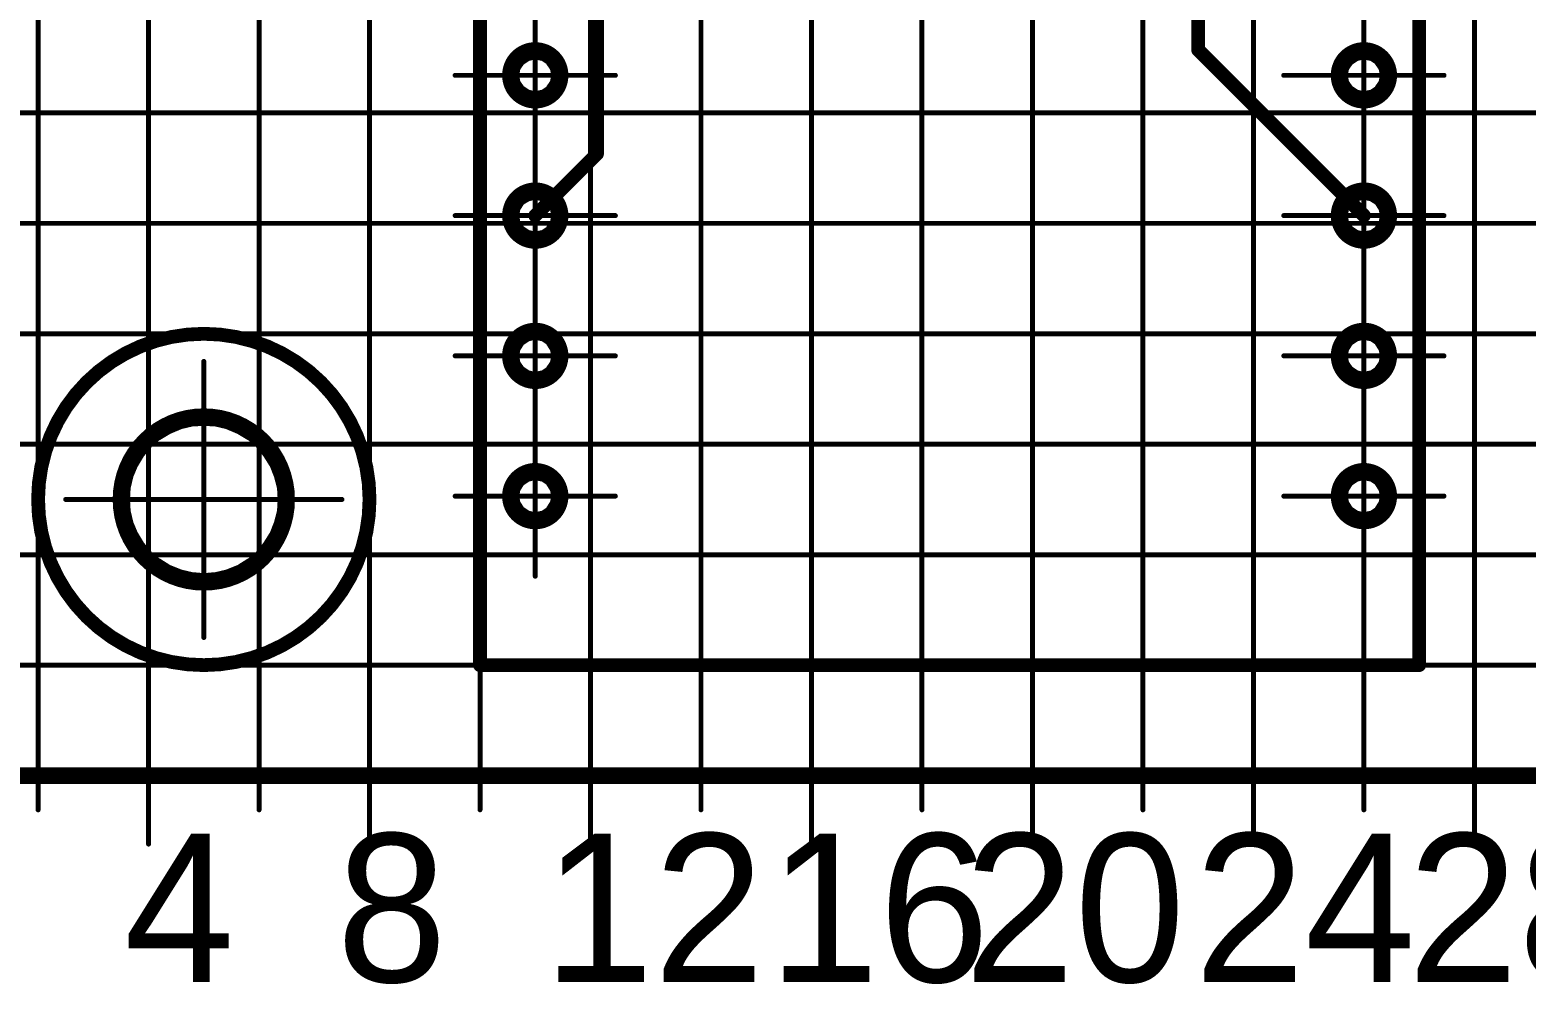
# Model space of a CAD drawing. Header units: millimetres. Extents: x 0 to 841, y 0 to 2540.
# Drawn here: x 76.7 to 130.9, y 2243.4 to 2278 of the extents above; entities that cross this region are included whole.
import ezdxf

# ---------------------------------------------------------------- set-up
doc = ezdxf.new("R2010")
doc.units = ezdxf.units.MM
for name, color, linetype in [('Mechanical11', 56, 'Continuous'), ('Mechanical12', 56, 'Continuous'), ('Mechanical7', 56, 'Continuous'), ('Mechanical9', 56, 'Continuous')]:
    doc.layers.add(name, color=color, linetype=linetype)

# ---------------------------------------------------------------- blocks, each defined once
blk = doc.blocks.new('BOASVIEW______T___O_______2_1_33_1_B_1')
at = {"layer": 'Mechanical12'}
for points, const_width in [([(20, 4), (20, 72)], 0.5), ([(54, 4), (54, 72)], 0.5), ([(20, 4), (54, 4)], 0.5), ([(0, 0), (320, 0)], 0.6), ([(0, 0), (320, 0)], 0.6), ([(0, 0), (10, 0)], 0.5), ([(10, 0), (320, 0)], 0.5)]:
    blk.add_lwpolyline(points, dxfattribs=dict(at, const_width=const_width))
for points, const_width in [([(22.9, 25.36, 1), (21.1, 25.36, 1)], 0.6), ([(52.9, 25.36, 1), (51.1, 25.36, 1)], 0.6), ([(20.95, 25.36, 1), (21.25, 25.36, 1)], 0.3), ([(22.75, 25.36, 1), (23.05, 25.36, 1)], 0.3), ([(50.95, 25.36, 1), (51.25, 25.36, 1)], 0.3), ([(52.75, 25.36, 1), (53.05, 25.36, 1)], 0.3), ([(22.9, 20.28, 1), (21.1, 20.28, 1)], 0.6), ([(52.9, 20.28, 1), (51.1, 20.28, 1)], 0.6), ([(20.95, 20.28, 1), (21.25, 20.28, 1)], 0.3), ([(22.75, 20.28, 1), (23.05, 20.28, 1)], 0.3), ([(50.95, 20.28, 1), (51.25, 20.28, 1)], 0.3), ([(52.75, 20.28, 1), (53.05, 20.28, 1)], 0.3), ([(22.9, 15.2, 1), (21.1, 15.2, 1)], 0.6), ([(52.9, 15.2, 1), (51.1, 15.2, 1)], 0.6), ([(16, 10, 1), (4, 10, 1)], 0.5), ([(20.95, 15.2, 1), (21.25, 15.2, 1)], 0.3), ([(22.75, 15.2, 1), (23.05, 15.2, 1)], 0.3), ([(50.95, 15.2, 1), (51.25, 15.2, 1)], 0.3), ([(52.75, 15.2, 1), (53.05, 15.2, 1)], 0.3), ([(13, 10, 1), (7, 10, 1)], 0.6), ([(22.9, 10.12, 1), (21.1, 10.12, 1)], 0.6), ([(52.9, 10.12, 1), (51.1, 10.12, 1)], 0.6), ([(6.85, 10, 1), (7.15, 10, 1)], 0.3), ([(12.85, 10, 1), (13.15, 10, 1)], 0.3), ([(20.95, 10.12, 1), (21.25, 10.12, 1)], 0.3), ([(22.75, 10.12, 1), (23.05, 10.12, 1)], 0.3), ([(50.95, 10.12, 1), (51.25, 10.12, 1)], 0.3), ([(52.75, 10.12, 1), (53.05, 10.12, 1)], 0.3), ([(3.875, 10, 1), (4.125, 10, 1)], 0.25), ([(15.875, 10, 1), (16.125, 10, 1)], 0.25), ([(19.875, 4, 1), (20.125, 4, 1)], 0.25), ([(19.875, 4, 1), (20.125, 4, 1)], 0.25), ([(53.875, 4, 1), (54.125, 4, 1)], 0.25), ([(53.875, 4, 1), (54.125, 4, 1)], 0.25), ([(9.875, 0, 1), (10.125, 0, 1)], 0.25), ([(9.875, 0, 1), (10.125, 0, 1)], 0.25)]:
    blk.add_lwpolyline(points, format="xyb", close=True, dxfattribs=dict(at, const_width=const_width))
at = {"layer": 'Mechanical7', "const_width": 0.18}
for points in [[(22, 22.46), (22, 28.26)], [(52, 22.46), (52, 28.26)], [(19.1, 25.36), (24.9, 25.36)], [(49.1, 25.36), (54.9, 25.36)], [(22, 17.38), (22, 23.18)], [(52, 17.38), (52, 23.18)], [(19.1, 20.28), (24.9, 20.28)], [(49.1, 20.28), (54.9, 20.28)], [(22, 12.3), (22, 18.1)], [(52, 12.3), (52, 18.1)], [(19.1, 15.2), (24.9, 15.2)], [(49.1, 15.2), (54.9, 15.2)], [(10, 5), (10, 15)], [(22, 7.22), (22, 13.02)], [(52, 7.22), (52, 13.02)], [(5, 10), (15, 10)], [(19.1, 10.12), (24.9, 10.12)], [(49.1, 10.12), (54.9, 10.12)]]:
    blk.add_lwpolyline(points, dxfattribs=at)
at = {"layer": 'Mechanical7', "const_width": 0.09}
for points in [[(19.055, 25.36, 1), (19.145, 25.36, 1)], [(24.855, 25.36, 1), (24.945, 25.36, 1)], [(49.055, 25.36, 1), (49.145, 25.36, 1)], [(54.855, 25.36, 1), (54.945, 25.36, 1)], [(21.955, 23.18, 1), (22.045, 23.18, 1)], [(51.955, 23.18, 1), (52.045, 23.18, 1)], [(21.955, 22.46, 1), (22.045, 22.46, 1)], [(51.955, 22.46, 1), (52.045, 22.46, 1)], [(19.055, 20.28, 1), (19.145, 20.28, 1)], [(24.855, 20.28, 1), (24.945, 20.28, 1)], [(49.055, 20.28, 1), (49.145, 20.28, 1)], [(54.855, 20.28, 1), (54.945, 20.28, 1)], [(21.955, 18.1, 1), (22.045, 18.1, 1)], [(51.955, 18.1, 1), (52.045, 18.1, 1)], [(21.955, 17.38, 1), (22.045, 17.38, 1)], [(51.955, 17.38, 1), (52.045, 17.38, 1)], [(19.055, 15.2, 1), (19.145, 15.2, 1)], [(24.855, 15.2, 1), (24.945, 15.2, 1)], [(49.055, 15.2, 1), (49.145, 15.2, 1)], [(54.855, 15.2, 1), (54.945, 15.2, 1)], [(9.955, 15, 1), (10.045, 15, 1)], [(21.955, 13.02, 1), (22.045, 13.02, 1)], [(51.955, 13.02, 1), (52.045, 13.02, 1)], [(21.955, 12.3, 1), (22.045, 12.3, 1)], [(51.955, 12.3, 1), (52.045, 12.3, 1)], [(4.955, 10, 1), (5.045, 10, 1)], [(14.955, 10, 1), (15.045, 10, 1)], [(19.055, 10.12, 1), (19.145, 10.12, 1)], [(24.855, 10.12, 1), (24.945, 10.12, 1)], [(49.055, 10.12, 1), (49.145, 10.12, 1)], [(54.855, 10.12, 1), (54.945, 10.12, 1)], [(21.955, 7.22, 1), (22.045, 7.22, 1)], [(51.955, 7.22, 1), (52.045, 7.22, 1)], [(9.955, 5, 1), (10.045, 5, 1)]]:
    blk.add_lwpolyline(points, format="xyb", close=True, dxfattribs=at)
blk = doc.blocks.new('BOASVIEW______T___L_____2_1_1_1_B_4')
at = {"layer": 'Mechanical11'}
for p, q in [((22, 25.36), (22, 25.972)), ((22, 25.972), (22.234, 25.925)), ((22.234, 25.925), (22.433, 25.793)), ((22.433, 25.793), (22.565, 25.594)), ((22.565, 25.594), (22.612, 25.36)), ((52, 25.36), (52, 25.972)), ((52, 25.972), (52.234, 25.925)), ((52.234, 25.925), (52.433, 25.793)), ((52.433, 25.793), (52.565, 25.594)), ((52.565, 25.594), (52.612, 25.36)), ((22, 25.36), (22.612, 25.36)), ((22, 24.748), (22, 25.36)), ((22.612, 25.36), (22, 25.36)), ((22.433, 24.927), (22.234, 24.795)), ((22.565, 25.126), (22.433, 24.927)), ((22.612, 25.36), (22.565, 25.126)), ((52, 25.36), (52.612, 25.36)), ((52, 24.748), (52, 25.36)), ((52.612, 25.36), (52, 25.36)), ((52.433, 24.927), (52.234, 24.795)), ((52.565, 25.126), (52.433, 24.927)), ((52.612, 25.36), (52.565, 25.126)), ((22.234, 24.795), (22, 24.748)), ((52.234, 24.795), (52, 24.748)), ((22, 20.28), (22, 20.892)), ((22, 20.892), (22.234, 20.845)), ((22.234, 20.845), (22.433, 20.713)), ((22.433, 20.713), (22.565, 20.514)), ((52, 20.28), (52, 20.892)), ((52, 20.892), (52.234, 20.845)), ((52.234, 20.845), (52.433, 20.713)), ((52.433, 20.713), (52.565, 20.514)), ((22, 20.28), (22.612, 20.28)), ((22, 19.668), (22, 20.28)), ((22.612, 20.28), (22, 20.28)), ((22.565, 20.046), (22.433, 19.847)), ((22.565, 20.514), (22.612, 20.28)), ((22.612, 20.28), (22.565, 20.046)), ((52, 20.28), (52.612, 20.28)), ((52, 19.668), (52, 20.28)), ((52.612, 20.28), (52, 20.28)), ((52.565, 20.046), (52.433, 19.847)), ((52.565, 20.514), (52.612, 20.28)), ((52.612, 20.28), (52.565, 20.046)), ((22.234, 19.715), (22, 19.668)), ((22.433, 19.847), (22.234, 19.715)), ((52.234, 19.715), (52, 19.668)), ((52.433, 19.847), (52.234, 19.715)), ((22, 15.2), (22, 15.812)), ((22, 15.812), (22.234, 15.765)), ((22.234, 15.765), (22.433, 15.633)), ((52, 15.2), (52, 15.812)), ((52, 15.812), (52.234, 15.765)), ((52.234, 15.765), (52.433, 15.633)), ((22, 15.2), (22.612, 15.2)), ((22, 14.588), (22, 15.2)), ((22.612, 15.2), (22, 15.2)), ((22.433, 15.633), (22.565, 15.434)), ((22.565, 15.434), (22.612, 15.2)), ((22.612, 15.2), (22.565, 14.966)), ((52, 15.2), (52.612, 15.2)), ((52, 14.588), (52, 15.2)), ((52.612, 15.2), (52, 15.2)), ((52.433, 15.633), (52.565, 15.434)), ((52.565, 15.434), (52.612, 15.2)), ((52.612, 15.2), (52.565, 14.966)), ((22.234, 14.635), (22, 14.588)), ((22.433, 14.767), (22.234, 14.635)), ((22.565, 14.966), (22.433, 14.767)), ((52.234, 14.635), (52, 14.588)), ((52.433, 14.767), (52.234, 14.635)), ((52.565, 14.966), (52.433, 14.767)), ((10, 10), (10, 12.708)), ((10, 12.708), (10.424, 12.675)), ((10.424, 12.675), (10.837, 12.576)), ((10.837, 12.576), (11.23, 12.413)), ((11.23, 12.413), (11.592, 12.191)), ((11.592, 12.191), (11.915, 11.915)), ((11.915, 11.915), (12.191, 11.592)), ((12.191, 11.592), (12.413, 11.23)), ((12.413, 11.23), (12.576, 10.837)), ((12.576, 10.837), (12.675, 10.424)), ((12.675, 10.424), (12.708, 10)), ((22, 10.12), (22, 10.732)), ((22, 10.732), (22.234, 10.685)), ((22.234, 10.685), (22.433, 10.553)), ((22.433, 10.553), (22.565, 10.354)), ((22.565, 10.354), (22.612, 10.12)), ((52, 10.12), (52, 10.732)), ((52, 10.732), (52.234, 10.685)), ((52.234, 10.685), (52.433, 10.553)), ((52.433, 10.553), (52.565, 10.354)), ((52.565, 10.354), (52.612, 10.12)), ((12.708, 10), (10, 10)), ((22, 10.12), (22.612, 10.12)), ((22, 9.508), (22, 10.12)), ((22.612, 10.12), (22, 10.12)), ((22.565, 9.886), (22.433, 9.687)), ((22.612, 10.12), (22.565, 9.886)), ((52, 10.12), (52.612, 10.12)), ((52, 9.508), (52, 10.12)), ((52.612, 10.12), (52, 10.12)), ((52.565, 9.886), (52.433, 9.687)), ((52.612, 10.12), (52.565, 9.886)), ((22.234, 9.555), (22, 9.508)), ((22.433, 9.687), (22.234, 9.555)), ((52.234, 9.555), (52, 9.508)), ((52.433, 9.687), (52.234, 9.555))]:
    blk.add_line(p, q, dxfattribs=at)
at = {"layer": 'Mechanical12'}
for p, q in [((21.388, 25.36), (21.435, 25.594)), ((21.435, 25.594), (21.567, 25.793)), ((21.567, 25.793), (21.766, 25.925)), ((21.766, 25.925), (22, 25.972)), ((22, 25.972), (22, 25.36)), ((51.388, 25.36), (51.435, 25.594)), ((51.435, 25.594), (51.567, 25.793)), ((51.567, 25.793), (51.766, 25.925)), ((51.766, 25.925), (52, 25.972)), ((52, 25.972), (52, 25.36)), ((21.388, 25.36), (22, 25.36)), ((21.435, 25.126), (21.388, 25.36)), ((22, 25.36), (21.388, 25.36)), ((21.567, 24.927), (21.435, 25.126)), ((21.766, 24.795), (21.567, 24.927)), ((22, 25.36), (22, 24.748)), ((51.388, 25.36), (52, 25.36)), ((51.435, 25.126), (51.388, 25.36)), ((52, 25.36), (51.388, 25.36)), ((51.567, 24.927), (51.435, 25.126)), ((51.766, 24.795), (51.567, 24.927)), ((52, 25.36), (52, 24.748)), ((22, 24.748), (21.766, 24.795)), ((52, 24.748), (51.766, 24.795)), ((21.435, 20.514), (21.567, 20.713)), ((21.567, 20.713), (21.766, 20.845)), ((21.766, 20.845), (22, 20.892)), ((22, 20.892), (22, 20.28)), ((51.435, 20.514), (51.567, 20.713)), ((51.567, 20.713), (51.766, 20.845)), ((51.766, 20.845), (52, 20.892)), ((52, 20.892), (52, 20.28)), ((21.388, 20.28), (21.435, 20.514)), ((21.388, 20.28), (22, 20.28)), ((21.435, 20.046), (21.388, 20.28)), ((22, 20.28), (21.388, 20.28)), ((21.567, 19.847), (21.435, 20.046)), ((22, 20.28), (22, 19.668)), ((51.388, 20.28), (51.435, 20.514)), ((51.388, 20.28), (52, 20.28)), ((51.435, 20.046), (51.388, 20.28)), ((52, 20.28), (51.388, 20.28)), ((51.567, 19.847), (51.435, 20.046)), ((52, 20.28), (52, 19.668)), ((21.766, 19.715), (21.567, 19.847)), ((22, 19.668), (21.766, 19.715)), ((51.766, 19.715), (51.567, 19.847)), ((52, 19.668), (51.766, 19.715)), ((21.567, 15.633), (21.766, 15.765)), ((21.766, 15.765), (22, 15.812)), ((22, 15.812), (22, 15.2)), ((51.567, 15.633), (51.766, 15.765)), ((51.766, 15.765), (52, 15.812)), ((52, 15.812), (52, 15.2)), ((21.388, 15.2), (21.435, 15.434)), ((21.388, 15.2), (22, 15.2)), ((21.435, 14.966), (21.388, 15.2)), ((22, 15.2), (21.388, 15.2)), ((21.435, 15.434), (21.567, 15.633)), ((22, 15.2), (22, 14.588)), ((51.388, 15.2), (51.435, 15.434)), ((51.388, 15.2), (52, 15.2)), ((51.435, 14.966), (51.388, 15.2)), ((52, 15.2), (51.388, 15.2)), ((51.435, 15.434), (51.567, 15.633)), ((52, 15.2), (52, 14.588)), ((21.567, 14.767), (21.435, 14.966)), ((21.766, 14.635), (21.567, 14.767)), ((22, 14.588), (21.766, 14.635)), ((51.567, 14.767), (51.435, 14.966)), ((51.766, 14.635), (51.567, 14.767)), ((52, 14.588), (51.766, 14.635)), ((8.77, 12.413), (9.163, 12.576)), ((9.163, 12.576), (9.576, 12.675)), ((9.576, 12.675), (10, 12.708)), ((10, 12.708), (10, 10)), ((8.085, 11.915), (8.408, 12.191)), ((8.408, 12.191), (8.77, 12.413)), ((7.587, 11.23), (7.809, 11.592)), ((7.809, 11.592), (8.085, 11.915)), ((7.325, 10.424), (7.424, 10.837)), ((7.424, 10.837), (7.587, 11.23)), ((7.292, 10), (7.325, 10.424)), ((21.388, 10.12), (21.435, 10.354)), ((21.435, 10.354), (21.567, 10.553)), ((21.567, 10.553), (21.766, 10.685)), ((21.766, 10.685), (22, 10.732)), ((22, 10.732), (22, 10.12)), ((51.388, 10.12), (51.435, 10.354)), ((51.435, 10.354), (51.567, 10.553)), ((51.567, 10.553), (51.766, 10.685)), ((51.766, 10.685), (52, 10.732)), ((52, 10.732), (52, 10.12)), ((7.292, 10), (10, 10)), ((7.325, 9.576), (7.292, 10)), ((10, 10), (7.292, 10)), ((10, 7.292), (10, 10)), ((10, 10), (12.708, 10)), ((10, 10), (10, 7.292)), ((12.708, 10), (12.675, 9.576)), ((21.388, 10.12), (22, 10.12)), ((21.435, 9.886), (21.388, 10.12)), ((22, 10.12), (21.388, 10.12)), ((21.567, 9.687), (21.435, 9.886)), ((22, 10.12), (22, 9.508)), ((51.388, 10.12), (52, 10.12)), ((51.435, 9.886), (51.388, 10.12)), ((52, 10.12), (51.388, 10.12)), ((51.567, 9.687), (51.435, 9.886)), ((52, 10.12), (52, 9.508)), ((7.424, 9.163), (7.325, 9.576)), ((12.675, 9.576), (12.576, 9.163)), ((21.766, 9.555), (21.567, 9.687)), ((22, 9.508), (21.766, 9.555)), ((51.766, 9.555), (51.567, 9.687)), ((52, 9.508), (51.766, 9.555)), ((7.587, 8.77), (7.424, 9.163)), ((7.809, 8.408), (7.587, 8.77)), ((12.413, 8.77), (12.191, 8.408)), ((12.576, 9.163), (12.413, 8.77)), ((8.085, 8.085), (7.809, 8.408)), ((12.191, 8.408), (11.915, 8.085)), ((8.408, 7.809), (8.085, 8.085)), ((8.77, 7.587), (8.408, 7.809)), ((9.163, 7.424), (8.77, 7.587)), ((11.23, 7.587), (10.837, 7.424)), ((11.592, 7.809), (11.23, 7.587)), ((11.915, 8.085), (11.592, 7.809)), ((9.576, 7.325), (9.163, 7.424)), ((10, 7.292), (9.576, 7.325)), ((10.424, 7.325), (10, 7.292)), ((10.837, 7.424), (10.424, 7.325))]:
    blk.add_line(p, q, dxfattribs=at)
for points, const_width in [([(24.234, 22.514), (24.234, 88.366)], 0.5), ([(46, 26.28), (46, 85.52)], 0.5), ([(46, 26.28), (52, 20.28)], 0.5), ([(22, 20.28), (24.234, 22.514)], 0.5), ([(0, 0), (320, 0)], 0.6), ([(0, 0), (320, 0)], 0.6)]:
    blk.add_lwpolyline(points, dxfattribs=dict(at, const_width=const_width))
for points, const_width in [([(22.9, 25.36, 1), (21.1, 25.36, 1)], 0.6), ([(52.9, 25.36, 1), (51.1, 25.36, 1)], 0.6), ([(45.875, 26.28, 1), (46.125, 26.28, 1)], 0.25), ([(45.875, 26.28, 1), (46.125, 26.28, 1)], 0.25), ([(20.95, 25.36, 1), (21.25, 25.36, 1)], 0.3), ([(22.75, 25.36, 1), (23.05, 25.36, 1)], 0.3), ([(50.95, 25.36, 1), (51.25, 25.36, 1)], 0.3), ([(52.75, 25.36, 1), (53.05, 25.36, 1)], 0.3), ([(24.109, 22.514, 1), (24.359, 22.514, 1)], 0.25), ([(24.109, 22.514, 1), (24.359, 22.514, 1)], 0.25), ([(22.9, 20.28, 1), (21.1, 20.28, 1)], 0.6), ([(52.9, 20.28, 1), (51.1, 20.28, 1)], 0.6), ([(20.95, 20.28, 1), (21.25, 20.28, 1)], 0.3), ([(21.875, 20.28, 1), (22.125, 20.28, 1)], 0.25), ([(22.75, 20.28, 1), (23.05, 20.28, 1)], 0.3), ([(50.95, 20.28, 1), (51.25, 20.28, 1)], 0.3), ([(51.875, 20.28, 1), (52.125, 20.28, 1)], 0.25), ([(52.75, 20.28, 1), (53.05, 20.28, 1)], 0.3), ([(22.9, 15.2, 1), (21.1, 15.2, 1)], 0.6), ([(52.9, 15.2, 1), (51.1, 15.2, 1)], 0.6), ([(20.95, 15.2, 1), (21.25, 15.2, 1)], 0.3), ([(22.75, 15.2, 1), (23.05, 15.2, 1)], 0.3), ([(50.95, 15.2, 1), (51.25, 15.2, 1)], 0.3), ([(52.75, 15.2, 1), (53.05, 15.2, 1)], 0.3), ([(13, 10, 1), (7, 10, 1)], 0.6), ([(22.9, 10.12, 1), (21.1, 10.12, 1)], 0.6), ([(52.9, 10.12, 1), (51.1, 10.12, 1)], 0.6), ([(6.85, 10, 1), (7.15, 10, 1)], 0.3), ([(12.85, 10, 1), (13.15, 10, 1)], 0.3), ([(20.95, 10.12, 1), (21.25, 10.12, 1)], 0.3), ([(22.75, 10.12, 1), (23.05, 10.12, 1)], 0.3), ([(50.95, 10.12, 1), (51.25, 10.12, 1)], 0.3), ([(52.75, 10.12, 1), (53.05, 10.12, 1)], 0.3)]:
    blk.add_lwpolyline(points, format="xyb", close=True, dxfattribs=dict(at, const_width=const_width))
at = {"layer": 'Mechanical7', "const_width": 0.18}
for points in [[(22, 22.76), (22, 27.96)], [(52, 22.76), (52, 27.96)], [(19.4, 25.36), (24.6, 25.36)], [(49.4, 25.36), (54.6, 25.36)], [(22, 17.68), (22, 22.88)], [(52, 17.68), (52, 22.88)], [(19.4, 20.28), (24.6, 20.28)], [(49.4, 20.28), (54.6, 20.28)], [(22, 12.6), (22, 17.8)], [(52, 12.6), (52, 17.8)], [(19.4, 15.2), (24.6, 15.2)], [(49.4, 15.2), (54.6, 15.2)], [(10, 5.3), (10, 14.7)], [(22, 7.52), (22, 12.72)], [(52, 7.52), (52, 12.72)], [(5.3, 10), (14.7, 10)], [(19.4, 10.12), (24.6, 10.12)], [(49.4, 10.12), (54.6, 10.12)]]:
    blk.add_lwpolyline(points, dxfattribs=at)
at = {"layer": 'Mechanical7', "const_width": 0.09}
for points in [[(19.355, 25.36, 1), (19.445, 25.36, 1)], [(24.555, 25.36, 1), (24.645, 25.36, 1)], [(49.355, 25.36, 1), (49.445, 25.36, 1)], [(54.555, 25.36, 1), (54.645, 25.36, 1)], [(21.955, 22.88, 1), (22.045, 22.88, 1)], [(21.955, 22.76, 1), (22.045, 22.76, 1)], [(51.955, 22.88, 1), (52.045, 22.88, 1)], [(51.955, 22.76, 1), (52.045, 22.76, 1)], [(19.355, 20.28, 1), (19.445, 20.28, 1)], [(24.555, 20.28, 1), (24.645, 20.28, 1)], [(49.355, 20.28, 1), (49.445, 20.28, 1)], [(54.555, 20.28, 1), (54.645, 20.28, 1)], [(21.955, 17.8, 1), (22.045, 17.8, 1)], [(51.955, 17.8, 1), (52.045, 17.8, 1)], [(21.955, 17.68, 1), (22.045, 17.68, 1)], [(51.955, 17.68, 1), (52.045, 17.68, 1)], [(19.355, 15.2, 1), (19.445, 15.2, 1)], [(24.555, 15.2, 1), (24.645, 15.2, 1)], [(49.355, 15.2, 1), (49.445, 15.2, 1)], [(54.555, 15.2, 1), (54.645, 15.2, 1)], [(9.955, 14.7, 1), (10.045, 14.7, 1)], [(21.955, 12.72, 1), (22.045, 12.72, 1)], [(21.955, 12.6, 1), (22.045, 12.6, 1)], [(51.955, 12.72, 1), (52.045, 12.72, 1)], [(51.955, 12.6, 1), (52.045, 12.6, 1)], [(5.255, 10, 1), (5.345, 10, 1)], [(14.655, 10, 1), (14.745, 10, 1)], [(19.355, 10.12, 1), (19.445, 10.12, 1)], [(24.555, 10.12, 1), (24.645, 10.12, 1)], [(49.355, 10.12, 1), (49.445, 10.12, 1)], [(54.555, 10.12, 1), (54.645, 10.12, 1)], [(21.955, 7.52, 1), (22.045, 7.52, 1)], [(51.955, 7.52, 1), (52.045, 7.52, 1)], [(9.955, 5.3, 1), (10.045, 5.3, 1)]]:
    blk.add_lwpolyline(points, format="xyb", close=True, dxfattribs=at)
at = {"layer": 'Mechanical9', "const_width": 0.18}
for points in [[(4, 0), (4, 210)], [(8, 0), (8, 210)], [(12, 0), (12, 210)], [(16, 0), (16, 210)], [(20, 0), (20, 210)], [(24, 0), (24, 210)], [(28, 0), (28, 210)], [(32, 0), (32, 210)], [(36, 0), (36, 210)], [(40, 0), (40, 210)], [(44, 0), (44, 210)], [(48, 0), (48, 210)], [(52, 0), (52, 210)], [(56, 0), (56, 210)], [(0, 24), (320, 24)], [(0, 20), (320, 20)], [(0, 16), (320, 16)], [(0, 12), (320, 12)], [(0, 8), (320, 8)], [(0, 4), (320, 4)], [(0, 0), (320, 0)], [(4, -1.24), (4, 0)], [(8, -1.24), (8, 0)], [(8, -2.48), (8, 0)], [(12, -1.24), (12, 0)], [(16, -1.24), (16, 0)], [(16, -2.48), (16, 0)], [(20, -1.24), (20, 0)], [(24, -1.24), (24, 0)], [(24, -2.48), (24, 0)], [(28, -1.24), (28, 0)], [(32, -1.24), (32, 0)], [(32, -2.48), (32, 0)], [(36, -1.24), (36, 0)], [(40, -1.24), (40, 0)], [(40, -2.48), (40, 0)], [(44, -1.24), (44, 0)], [(48, -1.24), (48, 0)], [(48, -2.48), (48, 0)], [(52, -1.24), (52, 0)], [(56, -1.24), (56, 0)], [(56, -2.48), (56, 0)]]:
    blk.add_lwpolyline(points, dxfattribs=at)
at = {"layer": 'Mechanical9', "const_width": 0.09}
for points in [[(3.955, 0, 1), (4.045, 0, 1)], [(3.955, 0, 1), (4.045, 0, 1)], [(7.955, 0, 1), (8.045, 0, 1)], [(7.955, 0, 1), (8.045, 0, 1)], [(7.955, 0, 1), (8.045, 0, 1)], [(11.955, 0, 1), (12.045, 0, 1)], [(11.955, 0, 1), (12.045, 0, 1)], [(15.955, 0, 1), (16.045, 0, 1)], [(15.955, 0, 1), (16.045, 0, 1)], [(15.955, 0, 1), (16.045, 0, 1)], [(19.955, 0, 1), (20.045, 0, 1)], [(19.955, 0, 1), (20.045, 0, 1)], [(23.955, 0, 1), (24.045, 0, 1)], [(23.955, 0, 1), (24.045, 0, 1)], [(23.955, 0, 1), (24.045, 0, 1)], [(27.955, 0, 1), (28.045, 0, 1)], [(27.955, 0, 1), (28.045, 0, 1)], [(31.955, 0, 1), (32.045, 0, 1)], [(31.955, 0, 1), (32.045, 0, 1)], [(31.955, 0, 1), (32.045, 0, 1)], [(35.955, 0, 1), (36.045, 0, 1)], [(35.955, 0, 1), (36.045, 0, 1)], [(39.955, 0, 1), (40.045, 0, 1)], [(39.955, 0, 1), (40.045, 0, 1)], [(39.955, 0, 1), (40.045, 0, 1)], [(43.955, 0, 1), (44.045, 0, 1)], [(43.955, 0, 1), (44.045, 0, 1)], [(47.955, 0, 1), (48.045, 0, 1)], [(47.955, 0, 1), (48.045, 0, 1)], [(47.955, 0, 1), (48.045, 0, 1)], [(51.955, 0, 1), (52.045, 0, 1)], [(51.955, 0, 1), (52.045, 0, 1)], [(55.955, 0, 1), (56.045, 0, 1)], [(55.955, 0, 1), (56.045, 0, 1)], [(55.955, 0, 1), (56.045, 0, 1)], [(3.955, -1.24, 1), (4.045, -1.24, 1)], [(7.955, -1.24, 1), (8.045, -1.24, 1)], [(11.955, -1.24, 1), (12.045, -1.24, 1)], [(15.955, -1.24, 1), (16.045, -1.24, 1)], [(19.955, -1.24, 1), (20.045, -1.24, 1)], [(23.955, -1.24, 1), (24.045, -1.24, 1)], [(27.955, -1.24, 1), (28.045, -1.24, 1)], [(31.955, -1.24, 1), (32.045, -1.24, 1)], [(35.955, -1.24, 1), (36.045, -1.24, 1)], [(39.955, -1.24, 1), (40.045, -1.24, 1)], [(43.955, -1.24, 1), (44.045, -1.24, 1)], [(47.955, -1.24, 1), (48.045, -1.24, 1)], [(51.955, -1.24, 1), (52.045, -1.24, 1)], [(55.955, -1.24, 1), (56.045, -1.24, 1)], [(7.955, -2.48, 1), (8.045, -2.48, 1)], [(15.955, -2.48, 1), (16.045, -2.48, 1)], [(23.955, -2.48, 1), (24.045, -2.48, 1)], [(31.955, -2.48, 1), (32.045, -2.48, 1)], [(39.955, -2.48, 1), (40.045, -2.48, 1)], [(47.955, -2.48, 1), (48.045, -2.48, 1)], [(55.955, -2.48, 1), (56.045, -2.48, 1)]]:
    blk.add_lwpolyline(points, format="xyb", close=True, dxfattribs=at)
at = {"layer": 'Mechanical7'}
for s, height, p in [('4', 5.376, (7.117, -7.475)), ('8', 5.376, (14.803, -7.475)), ('12', 5.3763, (22.291, -7.475)), ('16', 5.3763, (30.443, -7.475)), ('20', 5.3763, (37.529, -7.475)), ('24', 5.3763, (45.865, -7.475)), ('28', 5.3763, (53.589, -7.475))]:
    blk.add_text(s, height=height, dxfattribs=at).set_placement(p)

msp = doc.modelspace()

# ---------------------------------------------------------------- block references
for name in ['BOASVIEW______T___L_____2_1_1_1_B_4', 'BOASVIEW______T___O_______2_1_33_1_B_1']:
    msp.add_blockref(name, (73, 2251))

doc.saveas('drawing.dxf')
